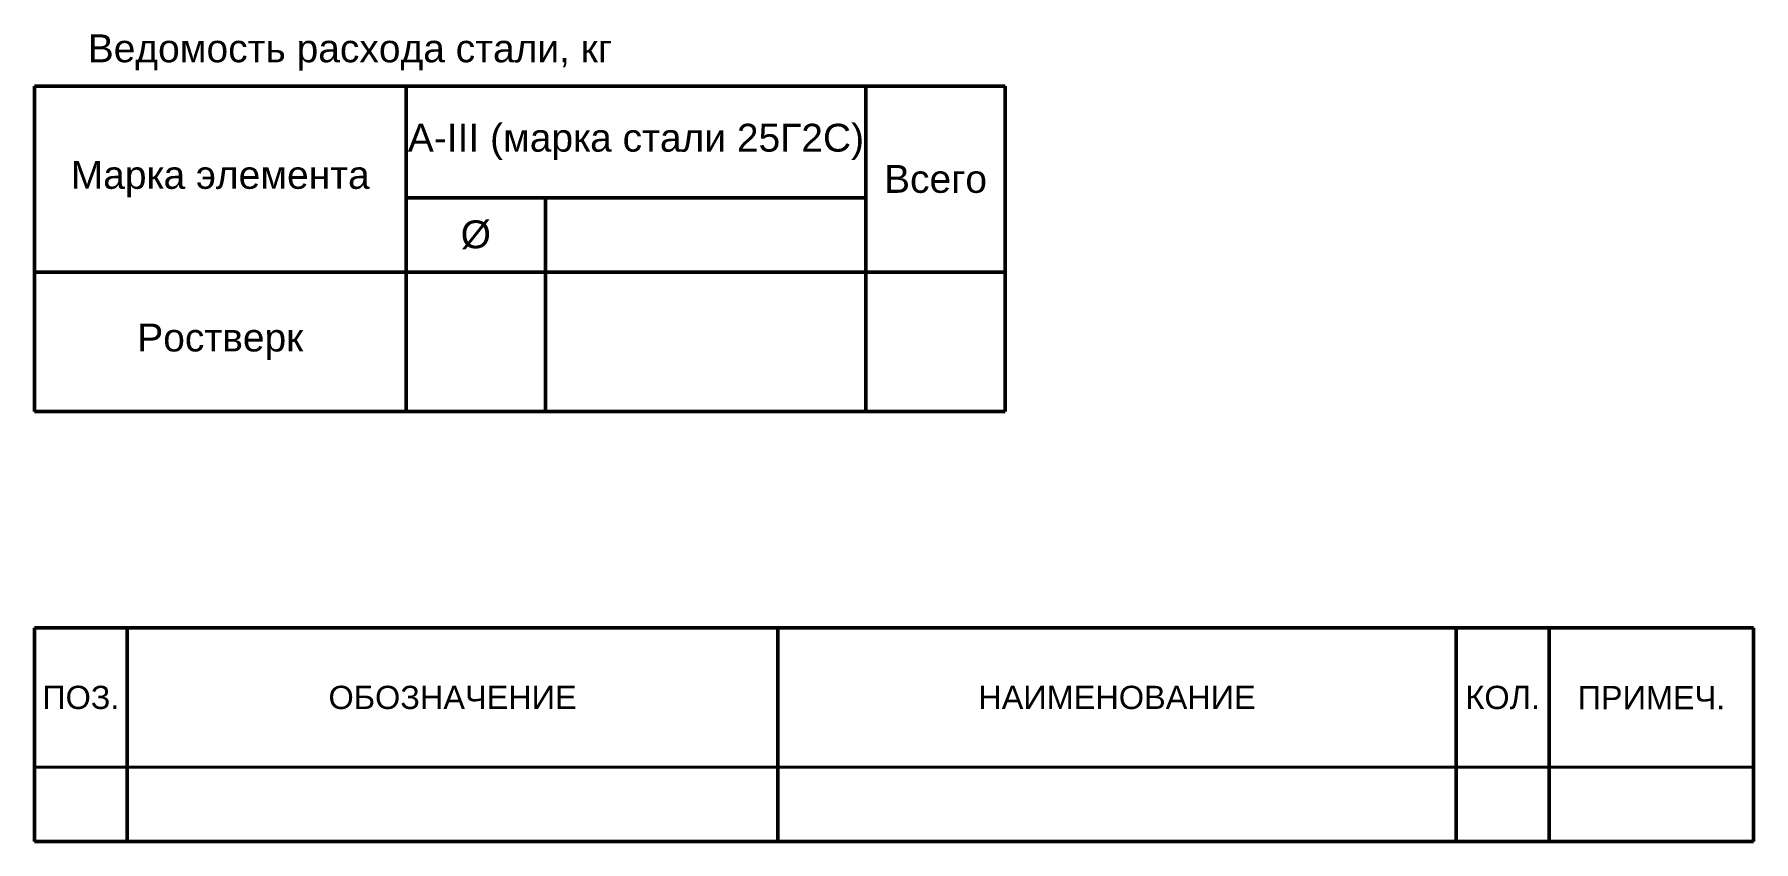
# Model space of a CAD drawing. Header units: millimetres. Extents: x 0 to 18500, y -2300 to 6386.
import ezdxf

# ---------------------------------------------------------------- set-up
doc = ezdxf.new("R2010")
doc.units = ezdxf.units.MM
doc.styles.add('Спецификации', font='ARIAL.TTF')

# ---------------------------------------------------------------- blocks, each defined once
blk = doc.blocks.new('*T1')
at = {"color": 7, "linetype": 'Continuous', "lineweight": 50, "ltscale": 50}
for p, q in [((0, 0), (18500, 0)), ((0, 0), (0, -2300)), ((1000, 0), (1000, -2300)), ((8000, 0), (8000, -2300)), ((15300, 0), (15300, -2300)), ((16300, 0), (16300, -2300)), ((18500, 0), (18500, -2300)), ((0, -2300), (18500, -2300))]:
    blk.add_line(p, q, dxfattribs=at)
at = {"color": 7, "linetype": 'Continuous', "lineweight": 40, "ltscale": 50}
blk.add_line((0, -1500), (18500, -1500), dxfattribs=at)
at = {"color": 1, "ltscale": 50, "char_height": 250, "attachment_point": 5, "style": 'Спецификации'}
for s, insert, width in [('{\\fArial Cyr|b0|i0|c0;ПОЗ.', (500, -750), 900), ('{\\fArial Cyr|b0|i0|c0;ОБОЗНАЧЕНИЕ', (4500, -750), 6900), ('{\\fArial Cyr|b0|i0|c0;НАИМЕНОВАНИЕ', (11650, -750), 7200), ('{\\fArial Cyr|b0|i0|c0;КОЛ.', (15800, -750), 900), ('{\\fArial Cyr|b0|i0|c204|p34;ПРИМЕЧ.}', (17400, -750), 2100), ('{\\fArial Cyr|b0|i0|c0;', (500, -1900), 900)]:
    blk.add_mtext(s, dxfattribs=dict(at, insert=insert, width=width))
blk = doc.blocks.new('*T3')
at = {"color": 7, "linetype": 'Continuous', "lineweight": 50, "ltscale": 50}
for p, q in [((0, 0), (10447, 0)), ((0, 0), (0, -3500)), ((4000, 0), (4000, -3500)), ((8947, 0), (8947, -3500)), ((10447, 0), (10447, -3500)), ((4000, -1200), (8947, -1200)), ((5500, -1200), (5500, -3500)), ((0, -2000), (10447, -2000)), ((0, -3500), (10447, -3500))]:
    blk.add_line(p, q, dxfattribs=at)
at = {"color": 1, "ltscale": 50, "char_height": 300, "attachment_point": 5, "style": 'Спецификации'}
for s, insert, width in [('A-III (марка стали 25Г2С)', (6473, -600), 4846.79), ('Марка элемента', (2000, -1000), 3900), ('Всего', (9697, -1000), 1400), ('%%C', (4750, -1600), 1400), ('Ростверк', (2000, -2750), 3900)]:
    blk.add_mtext(s, dxfattribs=dict(at, insert=insert, width=width))

msp = doc.modelspace()

# ---------------------------------------------------------------- block references
for name, p in [('*T3', (0, 5829)), ('*T1', (0, 0))]:
    msp.add_blockref(name, p)

# ---------------------------------------------------------------- texts
at = {"style": 'Спецификации'}
msp.add_text('Ведомость расхода стали, кг', height=300, dxfattribs=at).set_placement((574, 6086))

doc.saveas('drawing.dxf')
